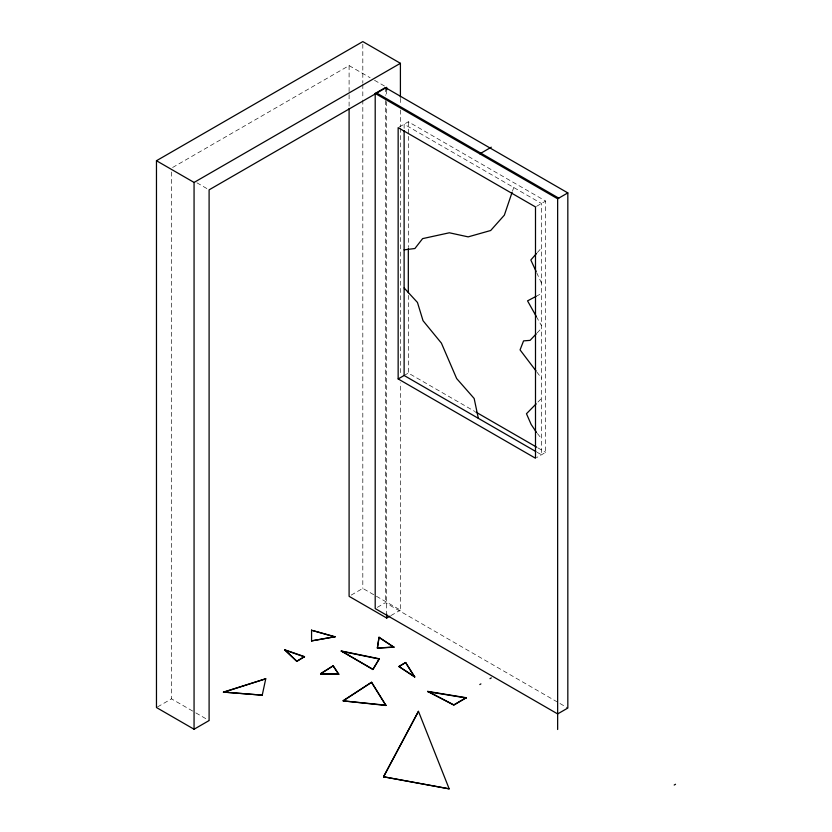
<?xml version="1.0" encoding="UTF-8"?>
<svg xmlns="http://www.w3.org/2000/svg" width="832" height="832" viewBox="0 0 832 832"><rect width="100%" height="100%" fill="white"/><g stroke="black" fill="none" stroke-linecap="round" stroke-linejoin="round"><path stroke-width="0.62" stroke-dasharray="4.16 3.12" d="M512.512 191.1L513.739 187.491M537.378 252.543L541.466 247.884M537.098 332.956L541.466 328.328M537.94 402.054L541.466 398.466M172.63 167.482L349.097 65.603L370.105 77.73M399.152 127.078L408.325 121.774L545.667 201.063L545.667 452.358L536.494 457.652M536.494 206.367L545.667 201.063M404.123 375.492L408.325 373.058L474.75 411.403M157.55 706.909L171.506 698.849L194.73 712.254M351.208 595.098L362.814 588.401L400.41 610.106L400.41 382.814M377.312 607.36L385.372 602.701L558.865 702.874M390.915 615.586L400.41 610.106M536.11 296.348L541.466 293.519M374.535 80.288L386.693 87.308M196.945 182.822L208 189.207M537.784 447.803L545.667 452.358M537.035 452.223L541.466 454.782L541.466 203.497L404.123 124.207L404.123 129.386M559.988 703.518L567.83 708.042M195.842 712.899L209.102 720.554M537.368 433.493L541.466 438.516M536.879 372.06L541.466 378.102M536.401 316.659L541.466 325.686M536.682 272.709L541.466 283.098M408.325 121.774L408.325 247.416M408.325 295.35L408.325 373.058M400.41 98.374L400.41 104.874M400.41 110.063L400.41 126.953M400.41 128.242L400.41 375.024M386.693 89.908L386.693 96.398M386.693 101.587L386.693 614.13M385.372 87.568L385.372 95.347M385.372 100.547L385.372 602.701M362.814 44.2L362.814 83.158M362.814 84.458L362.814 98.748M362.814 100.048L362.814 588.401M349.097 65.603L349.097 107.13M171.506 172.026L171.506 698.849"/><path stroke-width="1.25" d="M377.385 647.847L379.049 637.239L393.89 647.202L377.385 648.107L393.89 646.953M377.385 648.107L379.049 637.239M262.236 695.157L265.751 678.777L223.454 692.089L262.236 695.157L223.454 692.089M512.106 192.296L504.348 215.155L490.682 230.506L468.156 236.87L449.363 232.783L422.594 238.628L414.908 248.518L404.123 249.85M383.604 776.547L418.454 711.318L449.176 788.84L383.604 776.797L449.176 788.84M383.604 776.797L418.454 711.318M372.882 669.5L379.309 658.788L341.286 650.998L372.882 669.5L379.309 658.788M536.557 253.469L530.826 260L536.151 271.544M536.224 333.882L530.098 340.361L523.567 340.881L520.062 349.887L536.11 371.051M536.172 403.853L526.469 413.722L531.17 424.476L536.546 432.494M343.2 700.638L371.602 682.271L385.944 705.463L343.2 700.887L385.944 705.203M343.2 700.887L371.602 682.271M320.622 673.608L333.216 665.798L338.749 674.305L320.622 673.868L338.749 674.055M320.622 673.868L333.216 665.798M386.693 89.908L386.693 87.308L209.102 189.842L209.102 720.554L194.064 729.238L156.468 707.533L156.468 160.732L362.814 41.6L400.41 63.305L400.41 97.074M156.468 160.732L194.064 182.437L400.41 63.305M375.201 93.444L385.372 87.568L567.83 192.91L567.83 708.042L557.648 713.918L375.201 608.577L375.201 93.444L557.648 198.775L567.83 192.91M479.804 153.837L491.306 147.191M398.154 378.934L535.496 458.224L535.496 206.939L398.154 127.65L398.154 378.934L404.123 375.492L535.933 451.578M296.733 661.357L304.481 656.635L296.733 661.357L284.638 649.75L304.481 656.635M349.097 108.43L349.097 596.326L386.693 618.03L389.865 616.2M399.027 666.349L405.662 662.511L414.71 677.009L399.027 666.598L414.71 676.749M399.027 666.598L405.662 662.511M479.804 684.549L480.906 683.914M489.975 678.673L491.306 677.914M427.7 691.392L453.825 704.87L466.211 697.715L453.825 705.12L427.7 691.392L466.211 697.715M674.201 785.034L675.532 784.274M536.11 296.348L527.55 300.862L536.401 316.659M223.454 692.338L265.751 678.777M335.015 636.73L311.574 640.89L335.015 636.73L311.563 630.24M427.7 691.652L466.211 697.975M341.286 651.258L379.309 659.038M312.79 630.594L335.015 636.979M284.638 650L304.481 656.885M376.303 92.799L558.761 198.141M475.873 412.058L536.661 447.158M341.286 650.998L372.882 669.25M379.049 637.489L393.89 647.202M284.638 649.75L296.733 661.097M404.123 287.934L417.466 302.474L423.041 320.715L441.397 343.117L456.654 378.55L474.157 398.476L478.338 418.33M333.216 666.058L338.749 674.305M405.662 662.771L414.71 677.009M371.602 682.531L385.944 705.463M311.563 629.98L311.574 640.89M557.648 198.775L557.648 729.498M408.325 248.716L408.325 292.75M404.123 130.676L404.123 375.492M386.693 614.13L386.693 618.03M194.064 182.437L194.064 729.238"/></g></svg>
